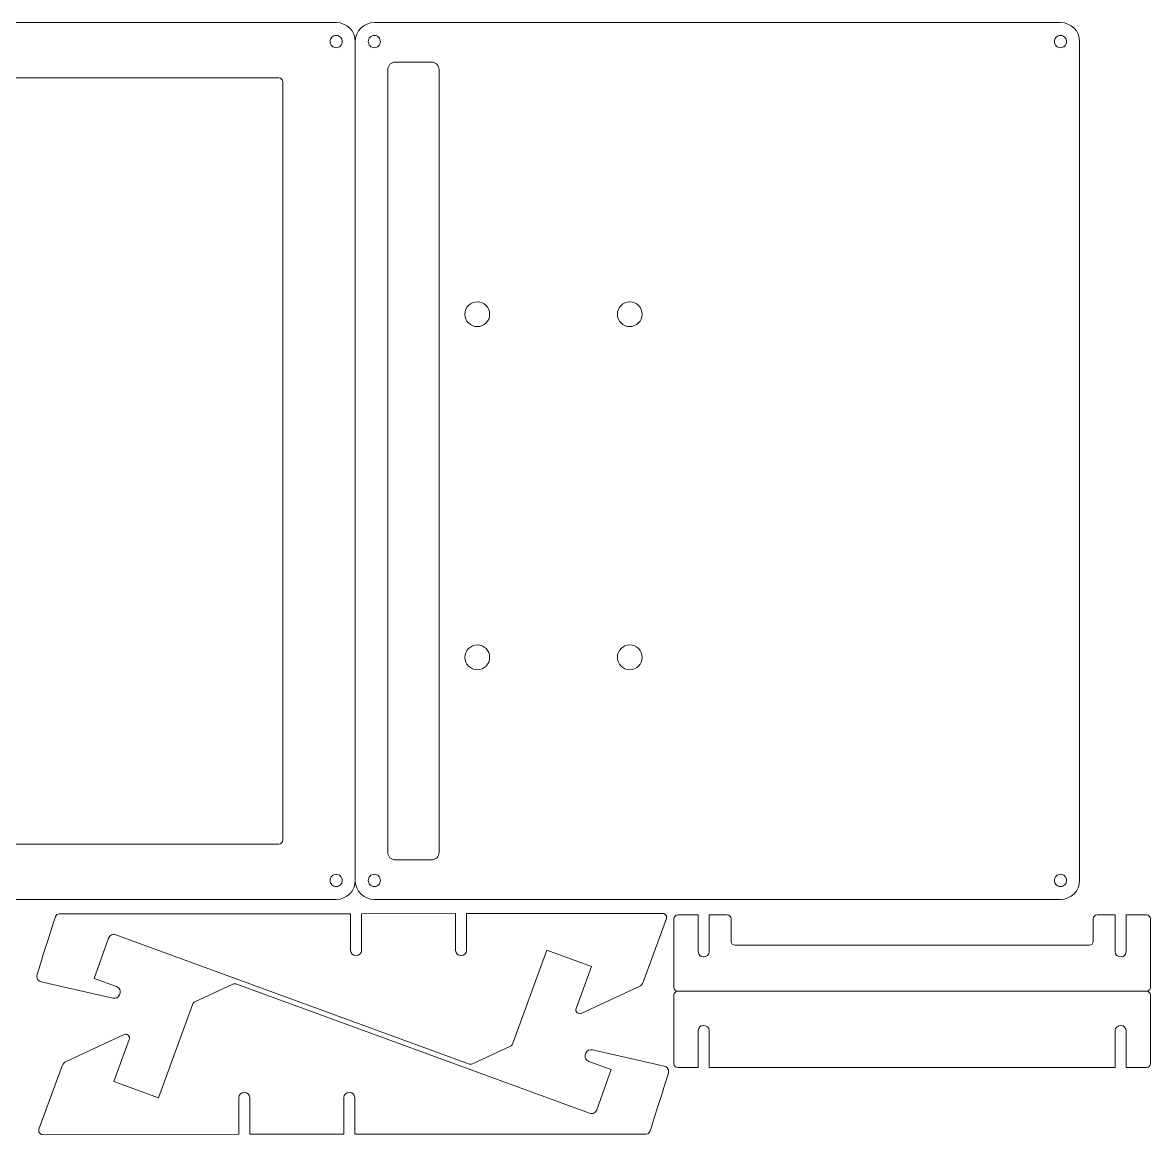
# Model space of a CAD drawing. Header units: millimetres. Extents: x -298 to 294, y -147 to 145.
# Drawn here: x -2.3 to 293.6, y -146.6 to 145 of the extents above; entities that cross this region are included whole.
import ezdxf

# ---------------------------------------------------------------- set-up
doc = ezdxf.new("R2010")
doc.units = ezdxf.units.MM
doc.header["$MEASUREMENT"] = 0
doc.layers.add('Layer 1', color=7, linetype='Continuous')

msp = doc.modelspace()

# ---------------------------------------------------------------- linework, layer by layer
at = {"layer": 'Layer 1', "color": 250, "lineweight": 9}
for centre in [(117, 68.5001), (157, 68.5), (117, -21.5), (157, -21.5)]:
    msp.add_ellipse(centre, major_axis=(0, 3.25), ratio=1, dxfattribs=at)
for points, knots in [([(85, -79.9996), (85, -82.7699), (82.77, -84.9999), (79.9995, -84.9999), (79.9995, -84.9999), (79.9995, -84.9999), (-99.9997, -84.9999), (-99.9997, -84.9999), (-99.9997, -84.9999), (-102.7702, -84.9999), (-105, -82.77), (-105, -79.9997), (-105, -79.9997), (-105, -79.9997), (-105, 139.9999), (-105, 139.9999), (-105, 139.9999), (-105, 142.7704), (-102.7701, 145), (-99.9995, 145), (-99.9995, 145), (-99.9995, 145), (79.9994, 145), (79.9994, 145), (79.9994, 145), (82.77, 145), (85, 142.7701), (85, 139.9999)], [0, 0, 0, 0, 0.125, 0.125, 0.125, 0.125, 0.25, 0.25, 0.25, 0.25, 0.375, 0.375, 0.375, 0.375, 0.5, 0.5, 0.5, 0.5, 0.625, 0.625, 0.625, 0.625, 0.75, 0.75, 0.75, 0.75, 1, 1, 1, 1]), ([(275, -79.9997), (275, -79.9997), (275, 139.9998), (275, 139.9998), (275, 139.9998), (275, 142.7702), (272.7696, 145), (269.9995, 145), (269.9995, 145), (269.9995, 145), (90.0004, 145), (90.0004, 145), (90.0004, 145), (87.2302, 145), (85, 142.7702), (85, 139.9998), (85, 139.9998), (85, 139.9998), (85, -79.9997), (85, -79.9997), (85, -79.9997), (85, -82.7697), (87.2303, -84.9998), (90.0005, -84.9998), (90.0005, -84.9998), (90.0005, -84.9998), (269.9995, -84.9999), (269.9995, -84.9999), (269.9995, -84.9999), (272.7696, -84.9999), (275, -82.7696), (275, -79.9997)], [0, 0, 0, 0, 0.11111111, 0.11111111, 0.11111111, 0.11111111, 0.22222222, 0.22222222, 0.22222222, 0.22222222, 0.33333333, 0.33333333, 0.33333333, 0.33333333, 0.44444444, 0.44444444, 0.44444444, 0.44444444, 0.55555556, 0.55555556, 0.55555556, 0.55555556, 0.66666667, 0.66666667, 0.66666667, 0.66666667, 0.77777778, 0.77777778, 0.77777778, 0.77777778, 1, 1, 1, 1]), ([(80.0004, 141.6001), (80.4189, 141.6001), (80.8349, 141.4268), (81.131, 141.1311), (81.131, 141.1311), (81.4268, 140.8351), (81.6, 140.4181), (81.6, 139.9998), (81.6, 139.9998), (81.6, 139.5817), (81.4268, 139.1645), (81.131, 138.8689), (81.131, 138.8689), (80.8347, 138.5732), (80.4189, 138.4001), (80.0005, 138.4001), (80.0005, 138.4001), (79.5807, 138.4001), (79.1648, 138.5731), (78.869, 138.8689), (78.869, 138.8689), (78.5731, 139.1646), (78.4, 139.5815), (78.4, 139.9998), (78.4, 139.9998), (78.4, 140.4183), (78.5732, 140.8351), (78.869, 141.1311), (78.869, 141.1311), (79.1647, 141.4269), (79.5808, 141.6001), (80.0004, 141.6001)], [0, 0, 0, 0, 0.11111111, 0.11111111, 0.11111111, 0.11111111, 0.22222222, 0.22222222, 0.22222222, 0.22222222, 0.33333333, 0.33333333, 0.33333333, 0.33333333, 0.44444444, 0.44444444, 0.44444444, 0.44444444, 0.55555556, 0.55555556, 0.55555556, 0.55555556, 0.66666667, 0.66666667, 0.66666667, 0.66666667, 0.77777778, 0.77777778, 0.77777778, 0.77777778, 1, 1, 1, 1]), ([(89.9997, 138.4001), (90.4184, 138.4001), (90.836, 138.572), (91.132, 138.8679), (91.132, 138.8679), (91.4279, 139.165), (91.6, 139.5809), (91.6, 139.9995), (91.6, 139.9995), (91.5999, 140.4192), (91.428, 140.8352), (91.132, 141.1311), (91.132, 141.1311), (90.836, 141.4269), (90.4184, 141.6001), (89.9998, 141.6001), (89.9998, 141.6001), (89.5812, 141.6001), (89.1651, 141.4269), (88.8691, 141.1311), (88.8691, 141.1311), (88.572, 140.8352), (88.4, 140.4192), (88.4, 139.9995), (88.4, 139.9995), (88.4, 139.5809), (88.572, 139.165), (88.8691, 138.8679), (88.8691, 138.8679), (89.1651, 138.572), (89.5812, 138.4001), (89.9997, 138.4001)], [0, 0, 0, 0, 0.11111111, 0.11111111, 0.11111111, 0.11111111, 0.22222222, 0.22222222, 0.22222222, 0.22222222, 0.33333333, 0.33333333, 0.33333333, 0.33333333, 0.44444444, 0.44444444, 0.44444444, 0.44444444, 0.55555556, 0.55555556, 0.55555556, 0.55555556, 0.66666667, 0.66666667, 0.66666667, 0.66666667, 0.77777778, 0.77777778, 0.77777778, 0.77777778, 1, 1, 1, 1]), ([(270.0002, 138.4001), (270.4187, 138.4001), (270.8349, 138.572), (271.1308, 138.8679), (271.1308, 138.8679), (271.428, 139.165), (271.6, 139.5809), (271.6, 139.9995), (271.6, 139.9995), (271.6, 140.4192), (271.428, 140.8352), (271.1308, 141.1311), (271.1308, 141.1311), (270.8349, 141.4269), (270.4187, 141.6001), (270.0002, 141.6001), (270.0002, 141.6001), (269.5816, 141.6001), (269.1639, 141.4269), (268.8679, 141.1311), (268.8679, 141.1311), (268.572, 140.8352), (268.4, 140.4192), (268.4, 139.9995), (268.4, 139.9995), (268.4, 139.5809), (268.572, 139.165), (268.8679, 138.8679), (268.8679, 138.8679), (269.1639, 138.572), (269.5816, 138.4001), (270.0002, 138.4001)], [0, 0, 0, 0, 0.11111111, 0.11111111, 0.11111111, 0.11111111, 0.22222222, 0.22222222, 0.22222222, 0.22222222, 0.33333333, 0.33333333, 0.33333333, 0.33333333, 0.44444444, 0.44444444, 0.44444444, 0.44444444, 0.55555556, 0.55555556, 0.55555556, 0.55555556, 0.66666667, 0.66666667, 0.66666667, 0.66666667, 0.77777778, 0.77777778, 0.77777778, 0.77777778, 1, 1, 1, 1]), ([(93.5189, 132.6462), (93.5189, 132.6462), (93.5189, -72.6464), (93.5189, -72.6464), (93.5189, -72.6464), (93.5189, -73.7401), (94.4089, -74.632), (95.5003, -74.632), (95.5003, -74.632), (95.5003, -74.632), (105.0024, -74.632), (105.0024, -74.632), (105.0024, -74.632), (106.0938, -74.632), (106.9838, -73.7401), (106.9838, -72.6464), (106.9838, -72.6464), (106.9838, -72.6464), (106.9838, 132.6461), (106.9838, 132.6461), (106.9838, 132.6461), (106.9838, 133.7398), (106.0938, 134.6317), (105.0024, 134.6317), (105.0024, 134.6317), (105.0024, 134.6317), (95.5003, 134.6318), (95.5003, 134.6318), (95.5003, 134.6318), (94.4089, 134.6318), (93.5189, 133.7399), (93.5189, 132.6462)], [0, 0, 0, 0, 0.11111111, 0.11111111, 0.11111111, 0.11111111, 0.22222222, 0.22222222, 0.22222222, 0.22222222, 0.33333333, 0.33333333, 0.33333333, 0.33333333, 0.44444444, 0.44444444, 0.44444444, 0.44444444, 0.55555556, 0.55555556, 0.55555556, 0.55555556, 0.66666667, 0.66666667, 0.66666667, 0.66666667, 0.77777778, 0.77777778, 0.77777778, 0.77777778, 1, 1, 1, 1]), ([(-85.9857, -69.4782), (-85.9857, -69.4782), (-85.9857, 129.4784), (-85.9857, 129.4784), (-85.9857, 129.4784), (-85.9857, 130.0292), (-85.5365, 130.4784), (-84.9857, 130.4784), (-84.9857, 130.4784), (-84.9857, 130.4784), (64.9856, 130.4784), (64.9856, 130.4784), (64.9856, 130.4784), (65.5364, 130.4784), (65.9856, 130.0292), (65.9856, 129.4784), (65.9856, 129.4784), (65.9856, 129.4784), (65.9856, -69.4782), (65.9856, -69.4782), (65.9856, -69.4782), (65.9856, -70.029), (65.5364, -70.4782), (64.9856, -70.4782), (64.9856, -70.4782), (64.9856, -70.4782), (-84.9857, -70.4782), (-84.9857, -70.4782), (-84.9857, -70.4782), (-85.5365, -70.4782), (-85.9857, -70.029), (-85.9857, -69.4782)], [0, 0, 0, 0, 0.11111111, 0.11111111, 0.11111111, 0.11111111, 0.22222222, 0.22222222, 0.22222222, 0.22222222, 0.33333333, 0.33333333, 0.33333333, 0.33333333, 0.44444444, 0.44444444, 0.44444444, 0.44444444, 0.55555556, 0.55555556, 0.55555556, 0.55555556, 0.66666667, 0.66666667, 0.66666667, 0.66666667, 0.77777778, 0.77777778, 0.77777778, 0.77777778, 1, 1, 1, 1]), ([(80.0004, -78.3999), (80.4189, -78.3999), (80.8349, -78.5723), (81.131, -78.8681), (81.131, -78.8681), (81.4268, -79.1652), (81.6, -79.5811), (81.6, -79.9995), (81.6, -79.9995), (81.6, -80.4192), (81.4268, -80.8352), (81.131, -81.1311), (81.131, -81.1311), (80.8347, -81.4266), (80.4189, -81.5999), (80.0005, -81.5999), (80.0005, -81.5999), (79.5807, -81.5999), (79.1648, -81.4268), (78.869, -81.1311), (78.869, -81.1311), (78.5731, -80.8352), (78.4, -80.4193), (78.4, -79.9995), (78.4, -79.9995), (78.4, -79.5811), (78.5732, -79.1652), (78.869, -78.8681), (78.869, -78.8681), (79.1647, -78.5721), (79.5808, -78.3999), (80.0004, -78.3999)], [0, 0, 0, 0, 0.11111111, 0.11111111, 0.11111111, 0.11111111, 0.22222222, 0.22222222, 0.22222222, 0.22222222, 0.33333333, 0.33333333, 0.33333333, 0.33333333, 0.44444444, 0.44444444, 0.44444444, 0.44444444, 0.55555556, 0.55555556, 0.55555556, 0.55555556, 0.66666667, 0.66666667, 0.66666667, 0.66666667, 0.77777778, 0.77777778, 0.77777778, 0.77777778, 1, 1, 1, 1]), ([(89.9997, -81.5999), (90.4184, -81.5999), (90.836, -81.4267), (91.132, -81.131), (91.132, -81.131), (91.4279, -80.8353), (91.6, -80.4182), (91.6, -79.9999), (91.6, -79.9999), (91.5999, -79.5815), (91.428, -79.1645), (91.132, -78.8687), (91.132, -78.8687), (90.836, -78.5731), (90.4184, -78.3999), (89.9998, -78.3999), (89.9998, -78.3999), (89.5812, -78.3999), (89.1651, -78.573), (88.8691, -78.8687), (88.8691, -78.8687), (88.572, -79.1645), (88.4, -79.5815), (88.4, -79.9999), (88.4, -79.9999), (88.4, -80.4184), (88.572, -80.8353), (88.8691, -81.131), (88.8691, -81.131), (89.1651, -81.4268), (89.5812, -81.5999), (89.9997, -81.5999)], [0, 0, 0, 0, 0.11111111, 0.11111111, 0.11111111, 0.11111111, 0.22222222, 0.22222222, 0.22222222, 0.22222222, 0.33333333, 0.33333333, 0.33333333, 0.33333333, 0.44444444, 0.44444444, 0.44444444, 0.44444444, 0.55555556, 0.55555556, 0.55555556, 0.55555556, 0.66666667, 0.66666667, 0.66666667, 0.66666667, 0.77777778, 0.77777778, 0.77777778, 0.77777778, 1, 1, 1, 1]), ([(270.0002, -81.5999), (270.4187, -81.5999), (270.8349, -81.4267), (271.1308, -81.131), (271.1308, -81.131), (271.428, -80.8353), (271.6, -80.4182), (271.6, -79.9999), (271.6, -79.9999), (271.6, -79.5815), (271.428, -79.1645), (271.1308, -78.8687), (271.1308, -78.8687), (270.8349, -78.5731), (270.4187, -78.3999), (270.0002, -78.3999), (270.0002, -78.3999), (269.5816, -78.3999), (269.1639, -78.573), (268.8679, -78.8687), (268.8679, -78.8687), (268.572, -79.1645), (268.4, -79.5815), (268.4, -79.9999), (268.4, -79.9999), (268.4, -80.4184), (268.572, -80.8353), (268.8679, -81.131), (268.8679, -81.131), (269.1639, -81.4268), (269.5816, -81.5999), (270.0002, -81.5999)], [0, 0, 0, 0, 0.11111111, 0.11111111, 0.11111111, 0.11111111, 0.22222222, 0.22222222, 0.22222222, 0.22222222, 0.33333333, 0.33333333, 0.33333333, 0.33333333, 0.44444444, 0.44444444, 0.44444444, 0.44444444, 0.55555556, 0.55555556, 0.55555556, 0.55555556, 0.66666667, 0.66666667, 0.66666667, 0.66666667, 0.77777778, 0.77777778, 0.77777778, 0.77777778, 1, 1, 1, 1]), ([(21.4456, -110.9008), (21.4456, -110.9008), (2.6174, -106.6368), (2.6174, -106.6368), (2.6174, -106.6368), (2.194, -106.5409), (1.8657, -106.2988), (1.649, -105.9226), (1.649, -105.9226), (1.4323, -105.5464), (1.3875, -105.1409), (1.517, -104.7265), (1.517, -104.7265), (1.517, -104.7265), (2.7596, -100.749), (2.7596, -100.749), (2.7596, -100.749), (2.7596, -100.749), (5.8739, -90.8615), (6.0632, -90.3443), (6.0632, -90.3443), (6.0632, -90.3443), (6.3902, -89.4507), (6.3902, -89.4507), (6.3902, -89.4507), (6.5364, -89.0511), (6.8975, -88.7974), (7.3229, -88.7945), (7.3229, -88.7945), (7.3229, -88.7945), (7.3374, -88.7944), (7.3374, -88.7944), (7.3374, -88.7944), (7.3374, -88.7944), (83.7839, -88.7459), (83.7839, -88.7459), (83.7839, -88.7459), (83.7839, -88.7459), (83.7839, -98.3994), (83.7839, -98.3994), (83.7839, -98.3994), (83.7839, -99.115), (84.4169, -99.6987), (85.1326, -99.6994), (85.1326, -99.6994), (85.1326, -99.6994), (85.2228, -99.6995), (85.2228, -99.6995), (85.2228, -99.6995), (85.9392, -99.7002), (86.6725, -99.1157), (86.6725, -98.3993), (86.6725, -98.3993), (86.6725, -98.3993), (86.671, -88.744), (86.671, -88.744), (86.671, -88.744), (86.671, -88.744), (111.3298, -88.7284), (111.3298, -88.7284), (111.3298, -88.7284), (111.3298, -88.7284), (111.3297, -98.3987), (111.3297, -98.3987), (111.3297, -98.3987), (111.3297, -99.1145), (111.9633, -99.6987), (112.6792, -99.6987), (112.6792, -99.6987), (112.6792, -99.6987), (112.7683, -99.6987), (112.7683, -99.6987), (112.7683, -99.6987), (113.4844, -99.6987), (114.2173, -99.108), (114.2174, -98.3919), (114.2174, -98.3919), (114.2174, -98.3919), (114.2185, -88.7261), (114.2185, -88.7261), (114.2185, -88.7261), (114.2185, -88.7261), (165.6712, -88.6939), (165.6712, -88.6939), (165.6712, -88.6939), (166.0082, -88.6937), (166.2981, -88.8448), (166.4913, -89.1208), (166.4913, -89.1208), (166.6845, -89.3968), (166.7267, -89.7211), (166.611, -90.0376), (166.611, -90.0376), (166.611, -90.0376), (160.5144, -106.6971), (160.5144, -106.6971), (160.5144, -106.6971), (160.3254, -107.2143), (159.978, -107.592), (159.4784, -107.8239), (159.4784, -107.8239), (159.4784, -107.8239), (144.2922, -114.8729), (144.2922, -114.8729), (144.2922, -114.8729), (143.9175, -115.0469), (143.4984, -114.9816), (143.1943, -114.7019), (143.1943, -114.7019), (142.8903, -114.4223), (142.7901, -114.0102), (142.9321, -113.6222), (142.9321, -113.6222), (142.9321, -113.6222), (146.9589, -102.6185), (146.9589, -102.6185), (146.9589, -102.6185), (146.9589, -102.6185), (135.2203, -98.3227), (135.2203, -98.3227), (135.2203, -98.3227), (135.2203, -98.3227), (126.2106, -122.9433), (126.2106, -122.9433), (126.2106, -122.9433), (126.1161, -123.2018), (125.9425, -123.3907), (125.6926, -123.5067), (125.6926, -123.5067), (125.6926, -123.5067), (115.7089, -128.1407), (115.7089, -128.1407), (115.7089, -128.1407), (115.4592, -128.2566), (115.2029, -128.2674), (114.9443, -128.1728), (114.9443, -128.1728), (114.9443, -128.1728), (22.2227, -94.2416), (22.2227, -94.2416), (22.2227, -94.2416), (21.8324, -94.0987), (21.4452, -94.1159), (21.069, -94.2927), (21.069, -94.2927), (20.6928, -94.4696), (20.4326, -94.7568), (20.2936, -95.1485), (20.2936, -95.1485), (20.2936, -95.1485), (16.542, -105.7191), (16.542, -105.7191), (16.542, -105.7191), (16.542, -105.7191), (22.3656, -107.8376), (22.3656, -107.8376), (22.3656, -107.8376), (22.7656, -107.9822), (23.0566, -108.254), (23.2282, -108.6432), (23.2282, -108.6432), (23.3997, -109.0323), (23.4041, -109.4305), (23.241, -109.8233), (23.241, -109.8233), (23.241, -109.8233), (23.1622, -110.013), (23.1622, -110.013), (23.1622, -110.013), (22.8799, -110.693), (22.1637, -111.0634), (21.4456, -110.9008)], [0, 0, 0, 0, 0.02272727, 0.02272727, 0.02272727, 0.02272727, 0.04545455, 0.04545455, 0.04545455, 0.04545455, 0.06818182, 0.06818182, 0.06818182, 0.06818182, 0.09090909, 0.09090909, 0.09090909, 0.09090909, 0.11363636, 0.11363636, 0.11363636, 0.11363636, 0.13636364, 0.13636364, 0.13636364, 0.13636364, 0.15909091, 0.15909091, 0.15909091, 0.15909091, 0.18181818, 0.18181818, 0.18181818, 0.18181818, 0.20454545, 0.20454545, 0.20454545, 0.20454545, 0.22727273, 0.22727273, 0.22727273, 0.22727273, 0.25, 0.25, 0.25, 0.25, 0.27272727, 0.27272727, 0.27272727, 0.27272727, 0.29545455, 0.29545455, 0.29545455, 0.29545455, 0.31818182, 0.31818182, 0.31818182, 0.31818182, 0.34090909, 0.34090909, 0.34090909, 0.34090909, 0.36363636, 0.36363636, 0.36363636, 0.36363636, 0.38636364, 0.38636364, 0.38636364, 0.38636364, 0.40909091, 0.40909091, 0.40909091, 0.40909091, 0.43181818, 0.43181818, 0.43181818, 0.43181818, 0.45454545, 0.45454545, 0.45454545, 0.45454545, 0.47727273, 0.47727273, 0.47727273, 0.47727273, 0.5, 0.5, 0.5, 0.5, 0.52272727, 0.52272727, 0.52272727, 0.52272727, 0.54545455, 0.54545455, 0.54545455, 0.54545455, 0.56818182, 0.56818182, 0.56818182, 0.56818182, 0.59090909, 0.59090909, 0.59090909, 0.59090909, 0.61363636, 0.61363636, 0.61363636, 0.61363636, 0.63636364, 0.63636364, 0.63636364, 0.63636364, 0.65909091, 0.65909091, 0.65909091, 0.65909091, 0.68181818, 0.68181818, 0.68181818, 0.68181818, 0.70454545, 0.70454545, 0.70454545, 0.70454545, 0.72727273, 0.72727273, 0.72727273, 0.72727273, 0.75, 0.75, 0.75, 0.75, 0.77272727, 0.77272727, 0.77272727, 0.77272727, 0.79545455, 0.79545455, 0.79545455, 0.79545455, 0.81818182, 0.81818182, 0.81818182, 0.81818182, 0.84090909, 0.84090909, 0.84090909, 0.84090909, 0.86363636, 0.86363636, 0.86363636, 0.86363636, 0.88636364, 0.88636364, 0.88636364, 0.88636364, 0.90909091, 0.90909091, 0.90909091, 0.90909091, 0.93181818, 0.93181818, 0.93181818, 0.93181818, 0.95454545, 0.95454545, 0.95454545, 0.95454545, 1, 1, 1, 1]), ([(169.5759, -109.0734), (169.0251, -109.0734), (168.5759, -108.6242), (168.5759, -108.0734), (168.5759, -108.0734), (168.5759, -108.0734), (168.5759, -90.0734), (168.5759, -90.0734), (168.5759, -90.0734), (168.5759, -89.5226), (169.0251, -89.0734), (169.5759, -89.0734), (169.5759, -89.0734), (169.5759, -89.0734), (174.9756, -89.0734), (174.9756, -89.0734), (174.9756, -89.0734), (174.9756, -89.0734), (174.9756, -98.7795), (174.9756, -98.7795), (174.9756, -98.7795), (174.9756, -99.4953), (175.5591, -100.0791), (176.2749, -100.0795), (176.2749, -100.0795), (176.2749, -100.0795), (176.3654, -100.0795), (176.3654, -100.0795), (176.3654, -100.0795), (177.0816, -100.0795), (177.8644, -99.4958), (177.8644, -98.7796), (177.8644, -98.7796), (177.8644, -98.7796), (177.8646, -89.0734), (177.8646, -89.0734), (177.8646, -89.0734), (177.8646, -89.0734), (182.5759, -89.0734), (182.5759, -89.0734), (182.5759, -89.0734), (183.1267, -89.0734), (183.5759, -89.5232), (183.5759, -90.0734), (183.5759, -90.0734), (183.5759, -90.0734), (183.5759, -95.985), (183.5759, -95.985), (183.5759, -95.985), (183.5759, -96.5358), (184.0251, -96.985), (184.5759, -96.985), (184.5759, -96.985), (184.5759, -96.985), (277.5759, -96.985), (277.5759, -96.985), (277.5759, -96.985), (278.1267, -96.985), (278.5759, -96.5358), (278.5759, -95.985), (278.5759, -95.985), (278.5759, -95.985), (278.5759, -90.0734), (278.5759, -90.0734), (278.5759, -90.0734), (278.5759, -89.5226), (279.0251, -89.0734), (279.5759, -89.0734), (279.5759, -89.0734), (279.5759, -89.0734), (284.2884, -89.0734), (284.2884, -89.0734), (284.2884, -89.0734), (284.2884, -89.0734), (284.2872, -98.7787), (284.2872, -98.7787), (284.2872, -98.7787), (284.2872, -99.4945), (285.0695, -100.0789), (285.7856, -100.0789), (285.7856, -100.0789), (285.7856, -100.0789), (285.8762, -100.0789), (285.8762, -100.0789), (285.8762, -100.0789), (286.5922, -100.0789), (287.1763, -99.4948), (287.1762, -98.7788), (287.1762, -98.7788), (287.1762, -98.7788), (287.1758, -89.0734), (287.1758, -89.0734), (287.1758, -89.0734), (287.1758, -89.0734), (292.5759, -89.0734), (292.5759, -89.0734), (292.5759, -89.0734), (293.1267, -89.0734), (293.5759, -89.5226), (293.5759, -90.0734), (293.5759, -90.0734), (293.5759, -90.0734), (293.5759, -108.0734), (293.5759, -108.0734), (293.5759, -108.0734), (293.5759, -108.6242), (293.1267, -109.0734), (292.5759, -109.0734)], [0, 0, 0, 0, 0.03571429, 0.03571429, 0.03571429, 0.03571429, 0.07142857, 0.07142857, 0.07142857, 0.07142857, 0.10714286, 0.10714286, 0.10714286, 0.10714286, 0.14285714, 0.14285714, 0.14285714, 0.14285714, 0.17857143, 0.17857143, 0.17857143, 0.17857143, 0.21428571, 0.21428571, 0.21428571, 0.21428571, 0.25, 0.25, 0.25, 0.25, 0.28571429, 0.28571429, 0.28571429, 0.28571429, 0.32142857, 0.32142857, 0.32142857, 0.32142857, 0.35714286, 0.35714286, 0.35714286, 0.35714286, 0.39285714, 0.39285714, 0.39285714, 0.39285714, 0.42857143, 0.42857143, 0.42857143, 0.42857143, 0.46428571, 0.46428571, 0.46428571, 0.46428571, 0.5, 0.5, 0.5, 0.5, 0.53571429, 0.53571429, 0.53571429, 0.53571429, 0.57142857, 0.57142857, 0.57142857, 0.57142857, 0.60714286, 0.60714286, 0.60714286, 0.60714286, 0.64285714, 0.64285714, 0.64285714, 0.64285714, 0.67857143, 0.67857143, 0.67857143, 0.67857143, 0.71428571, 0.71428571, 0.71428571, 0.71428571, 0.75, 0.75, 0.75, 0.75, 0.78571429, 0.78571429, 0.78571429, 0.78571429, 0.82142857, 0.82142857, 0.82142857, 0.82142857, 0.85714286, 0.85714286, 0.85714286, 0.85714286, 0.89285714, 0.89285714, 0.89285714, 0.89285714, 0.92857143, 0.92857143, 0.92857143, 0.92857143, 1, 1, 1, 1]), ([(147.1904, -124.4295), (147.1904, -124.4295), (166.0186, -128.6935), (166.0186, -128.6935), (166.0186, -128.6935), (166.442, -128.7894), (166.7703, -129.0315), (166.987, -129.4077), (166.987, -129.4077), (167.2037, -129.7839), (167.2485, -130.1894), (167.119, -130.6038), (167.119, -130.6038), (167.119, -130.6038), (165.8764, -134.5813), (165.8764, -134.5813), (165.8764, -134.5813), (165.8764, -134.5813), (162.7621, -144.4688), (162.5728, -144.986), (162.5728, -144.986), (162.5728, -144.986), (162.2458, -145.8796), (162.2458, -145.8796), (162.2458, -145.8796), (162.0996, -146.2792), (161.7385, -146.5329), (161.3131, -146.5358), (161.3131, -146.5358), (161.3131, -146.5358), (161.2986, -146.5359), (161.2986, -146.5359), (161.2986, -146.5359), (161.2986, -146.5359), (84.8521, -146.5844), (84.8521, -146.5844), (84.8521, -146.5844), (84.8521, -146.5844), (84.8521, -136.9309), (84.8521, -136.9309), (84.8521, -136.9309), (84.8521, -136.2153), (84.2191, -135.6316), (83.5034, -135.6309), (83.5034, -135.6309), (83.5034, -135.6309), (83.4132, -135.6308), (83.4132, -135.6308), (83.4132, -135.6308), (82.6968, -135.6301), (81.9635, -136.2146), (81.9635, -136.931), (81.9635, -136.931), (81.9635, -136.931), (81.965, -146.5863), (81.965, -146.5863), (81.965, -146.5863), (81.965, -146.5863), (57.3062, -146.6019), (57.3062, -146.6019), (57.3062, -146.6019), (57.3062, -146.6019), (57.3063, -136.9316), (57.3063, -136.9316), (57.3063, -136.9316), (57.3063, -136.2158), (56.6727, -135.6316), (55.9568, -135.6316), (55.9568, -135.6316), (55.9568, -135.6316), (55.8677, -135.6316), (55.8677, -135.6316), (55.8677, -135.6316), (55.1516, -135.6316), (54.4187, -136.2223), (54.4186, -136.9384), (54.4186, -136.9384), (54.4186, -136.9384), (54.4175, -146.6042), (54.4175, -146.6042), (54.4175, -146.6042), (54.4175, -146.6042), (2.9648, -146.6364), (2.9648, -146.6364), (2.9648, -146.6364), (2.6278, -146.6366), (2.3379, -146.4855), (2.1447, -146.2095), (2.1447, -146.2095), (1.9515, -145.9335), (1.9093, -145.6092), (2.025, -145.2927), (2.025, -145.2927), (2.025, -145.2927), (8.1216, -128.6332), (8.1216, -128.6332), (8.1216, -128.6332), (8.3106, -128.116), (8.658, -127.7383), (9.1576, -127.5064), (9.1576, -127.5064), (9.1576, -127.5064), (24.3438, -120.4574), (24.3438, -120.4574), (24.3438, -120.4574), (24.7185, -120.2834), (25.1376, -120.3487), (25.4417, -120.6284), (25.4417, -120.6284), (25.7457, -120.908), (25.8459, -121.3201), (25.7039, -121.7081), (25.7039, -121.7081), (25.7039, -121.7081), (21.6771, -132.7118), (21.6771, -132.7118), (21.6771, -132.7118), (21.6771, -132.7118), (33.4157, -137.0076), (33.4157, -137.0076), (33.4157, -137.0076), (33.4157, -137.0076), (42.4254, -112.387), (42.4254, -112.387), (42.4254, -112.387), (42.5199, -112.1285), (42.6935, -111.9396), (42.9434, -111.8236), (42.9434, -111.8236), (42.9434, -111.8236), (52.9271, -107.1896), (52.9271, -107.1896), (52.9271, -107.1896), (53.1768, -107.0737), (53.4331, -107.0629), (53.6917, -107.1575), (53.6917, -107.1575), (53.6917, -107.1575), (146.4133, -141.0887), (146.4133, -141.0887), (146.4133, -141.0887), (146.8036, -141.2316), (147.1908, -141.2144), (147.567, -141.0376), (147.567, -141.0376), (147.9432, -140.8607), (148.2034, -140.5735), (148.3424, -140.1818), (148.3424, -140.1818), (148.3424, -140.1818), (152.094, -129.6112), (152.094, -129.6112), (152.094, -129.6112), (152.094, -129.6112), (146.2704, -127.4927), (146.2704, -127.4927), (146.2704, -127.4927), (145.8704, -127.3481), (145.5794, -127.0763), (145.4078, -126.6871), (145.4078, -126.6871), (145.2363, -126.298), (145.2319, -125.8998), (145.395, -125.507), (145.395, -125.507), (145.395, -125.507), (145.4738, -125.3173), (145.4738, -125.3173), (145.4738, -125.3173), (145.7561, -124.6373), (146.4723, -124.2669), (147.1904, -124.4295)], [0, 0, 0, 0, 0.02272727, 0.02272727, 0.02272727, 0.02272727, 0.04545455, 0.04545455, 0.04545455, 0.04545455, 0.06818182, 0.06818182, 0.06818182, 0.06818182, 0.09090909, 0.09090909, 0.09090909, 0.09090909, 0.11363636, 0.11363636, 0.11363636, 0.11363636, 0.13636364, 0.13636364, 0.13636364, 0.13636364, 0.15909091, 0.15909091, 0.15909091, 0.15909091, 0.18181818, 0.18181818, 0.18181818, 0.18181818, 0.20454545, 0.20454545, 0.20454545, 0.20454545, 0.22727273, 0.22727273, 0.22727273, 0.22727273, 0.25, 0.25, 0.25, 0.25, 0.27272727, 0.27272727, 0.27272727, 0.27272727, 0.29545455, 0.29545455, 0.29545455, 0.29545455, 0.31818182, 0.31818182, 0.31818182, 0.31818182, 0.34090909, 0.34090909, 0.34090909, 0.34090909, 0.36363636, 0.36363636, 0.36363636, 0.36363636, 0.38636364, 0.38636364, 0.38636364, 0.38636364, 0.40909091, 0.40909091, 0.40909091, 0.40909091, 0.43181818, 0.43181818, 0.43181818, 0.43181818, 0.45454545, 0.45454545, 0.45454545, 0.45454545, 0.47727273, 0.47727273, 0.47727273, 0.47727273, 0.5, 0.5, 0.5, 0.5, 0.52272727, 0.52272727, 0.52272727, 0.52272727, 0.54545455, 0.54545455, 0.54545455, 0.54545455, 0.56818182, 0.56818182, 0.56818182, 0.56818182, 0.59090909, 0.59090909, 0.59090909, 0.59090909, 0.61363636, 0.61363636, 0.61363636, 0.61363636, 0.63636364, 0.63636364, 0.63636364, 0.63636364, 0.65909091, 0.65909091, 0.65909091, 0.65909091, 0.68181818, 0.68181818, 0.68181818, 0.68181818, 0.70454545, 0.70454545, 0.70454545, 0.70454545, 0.72727273, 0.72727273, 0.72727273, 0.72727273, 0.75, 0.75, 0.75, 0.75, 0.77272727, 0.77272727, 0.77272727, 0.77272727, 0.79545455, 0.79545455, 0.79545455, 0.79545455, 0.81818182, 0.81818182, 0.81818182, 0.81818182, 0.84090909, 0.84090909, 0.84090909, 0.84090909, 0.86363636, 0.86363636, 0.86363636, 0.86363636, 0.88636364, 0.88636364, 0.88636364, 0.88636364, 0.90909091, 0.90909091, 0.90909091, 0.90909091, 0.93181818, 0.93181818, 0.93181818, 0.93181818, 0.95454545, 0.95454545, 0.95454545, 0.95454545, 1, 1, 1, 1]), ([(292.5759, -109.0734), (292.5759, -109.0734), (169.5759, -109.0734), (169.5759, -109.0734), (169.5759, -109.0734), (169.0251, -109.0734), (168.5759, -109.5226), (168.5759, -110.0734), (168.5759, -110.0734), (168.5759, -110.0734), (168.5759, -128.0734), (168.5759, -128.0734), (168.5759, -128.0734), (168.5759, -128.6242), (169.0251, -129.0734), (169.5759, -129.0734), (169.5759, -129.0734), (169.5759, -129.0734), (174.9756, -129.0734), (174.9756, -129.0734), (174.9756, -129.0734), (174.9756, -129.0734), (174.9756, -119.3677), (174.9756, -119.3677), (174.9756, -119.3677), (174.9756, -118.6518), (175.5595, -118.0678), (176.2754, -118.0677), (176.2754, -118.0677), (176.2754, -118.0677), (176.365, -118.0677), (176.365, -118.0677), (176.365, -118.0677), (177.0811, -118.0677), (177.8638, -118.6519), (177.8638, -119.3677), (177.8638, -119.3677), (177.8638, -119.3677), (177.8638, -129.0734), (177.8638, -129.0734), (177.8638, -129.0734), (177.8638, -129.0734), (284.2871, -129.0734), (284.2871, -129.0734), (284.2871, -129.0734), (284.2871, -129.0734), (284.2869, -119.3787), (284.2869, -119.3787), (284.2869, -119.3787), (284.2869, -118.6629), (285.0688, -118.0795), (285.7846, -118.0787), (285.7846, -118.0787), (285.7846, -118.0787), (285.8755, -118.0786), (285.8755, -118.0786), (285.8755, -118.0786), (286.5918, -118.0782), (287.1762, -118.6623), (287.1762, -119.3786), (287.1762, -119.3786), (287.1762, -119.3786), (287.1762, -129.0734), (287.1762, -129.0734), (287.1762, -129.0734), (287.1762, -129.0734), (292.5759, -129.0734), (292.5759, -129.0734), (292.5759, -129.0734), (293.1267, -129.0734), (293.5759, -128.6242), (293.5759, -128.0734), (293.5759, -128.0734), (293.5759, -128.0734), (293.5759, -110.0734), (293.5759, -110.0734), (293.5759, -110.0734), (293.5759, -109.5226), (293.1267, -109.0734), (292.5759, -109.0734)], [0, 0, 0, 0, 0.04761905, 0.04761905, 0.04761905, 0.04761905, 0.0952381, 0.0952381, 0.0952381, 0.0952381, 0.14285714, 0.14285714, 0.14285714, 0.14285714, 0.19047619, 0.19047619, 0.19047619, 0.19047619, 0.23809524, 0.23809524, 0.23809524, 0.23809524, 0.28571429, 0.28571429, 0.28571429, 0.28571429, 0.33333333, 0.33333333, 0.33333333, 0.33333333, 0.38095238, 0.38095238, 0.38095238, 0.38095238, 0.42857143, 0.42857143, 0.42857143, 0.42857143, 0.47619048, 0.47619048, 0.47619048, 0.47619048, 0.52380952, 0.52380952, 0.52380952, 0.52380952, 0.57142857, 0.57142857, 0.57142857, 0.57142857, 0.61904762, 0.61904762, 0.61904762, 0.61904762, 0.66666667, 0.66666667, 0.66666667, 0.66666667, 0.71428571, 0.71428571, 0.71428571, 0.71428571, 0.76190476, 0.76190476, 0.76190476, 0.76190476, 0.80952381, 0.80952381, 0.80952381, 0.80952381, 0.85714286, 0.85714286, 0.85714286, 0.85714286, 0.9047619, 0.9047619, 0.9047619, 0.9047619, 1, 1, 1, 1])]:
    msp.add_open_spline(points, degree=3, knots=knots, dxfattribs=at)

doc.saveas('drawing.dxf')
